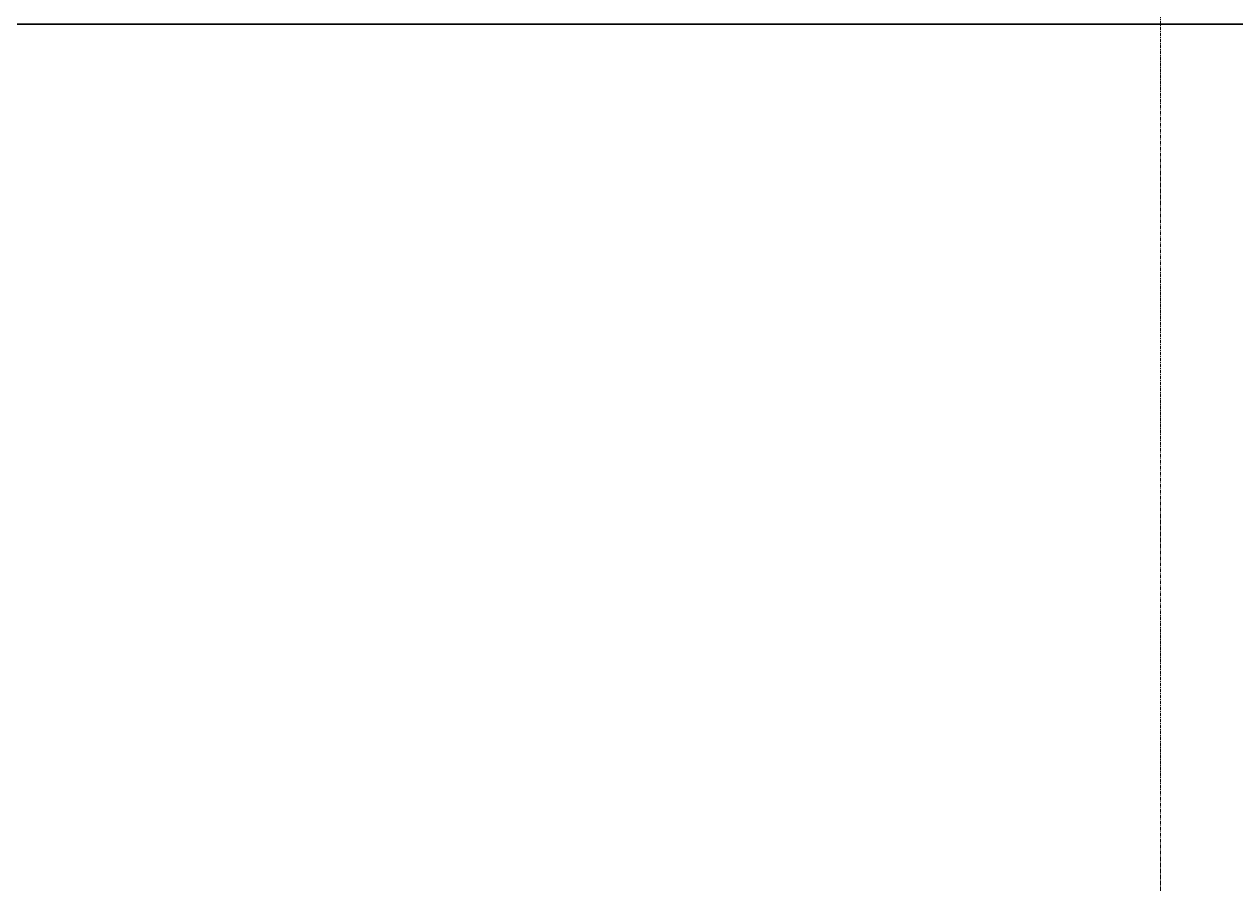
# Model space of a CAD drawing. Header units: inches. Extents: x -23034 to -8448, y -290 to 853.
# Drawn here: x -12426.5 to -12250.4, y -132 to -6 of the extents above; entities that cross this region are included whole.
import ezdxf

# ---------------------------------------------------------------- set-up
doc = ezdxf.new("R2010")
doc.units = ezdxf.units.IN
doc.header["$MEASUREMENT"] = 0
doc.linetypes.add('Grid Line 1_2_', pattern=[0.875, 0.5, -0.125, 0.125, -0.125])
for name, color, linetype, lineweight in [('C-BLDG-PADS', 91, 'Continuous', 9), ('C-TOPO', 7, 'Continuous', 9), ('S-GRID', 1, 'Continuous', 9)]:
    doc.layers.add(name, color=color, linetype=linetype, lineweight=lineweight)

msp = doc.modelspace()

# ---------------------------------------------------------------- linework, layer by layer
at = {"layer": 'C-BLDG-PADS'}
msp.add_line((-13672.05612, -6), (-12013.55612, -6), dxfattribs=at)
at = {"layer": 'C-TOPO', "lineweight": 35}
msp.add_line((-12485.44734, -6.00628), (-12095.77308, -6.00628), dxfattribs=at)
at = {"layer": 'C-TOPO'}
msp.add_line((-12485.44731, -6.00628), (-12095.77397, -6.00628), dxfattribs=at)
at = {"layer": 'S-GRID', "linetype": 'Grid Line 1_2_'}
msp.add_line((-12261.30612, -132), (-12261.30612, 648.65882), dxfattribs=at)
msp.add_line((-12261.30612, -132), (-12261.30612, 648.65882), dxfattribs=at)

doc.saveas('drawing.dxf')
